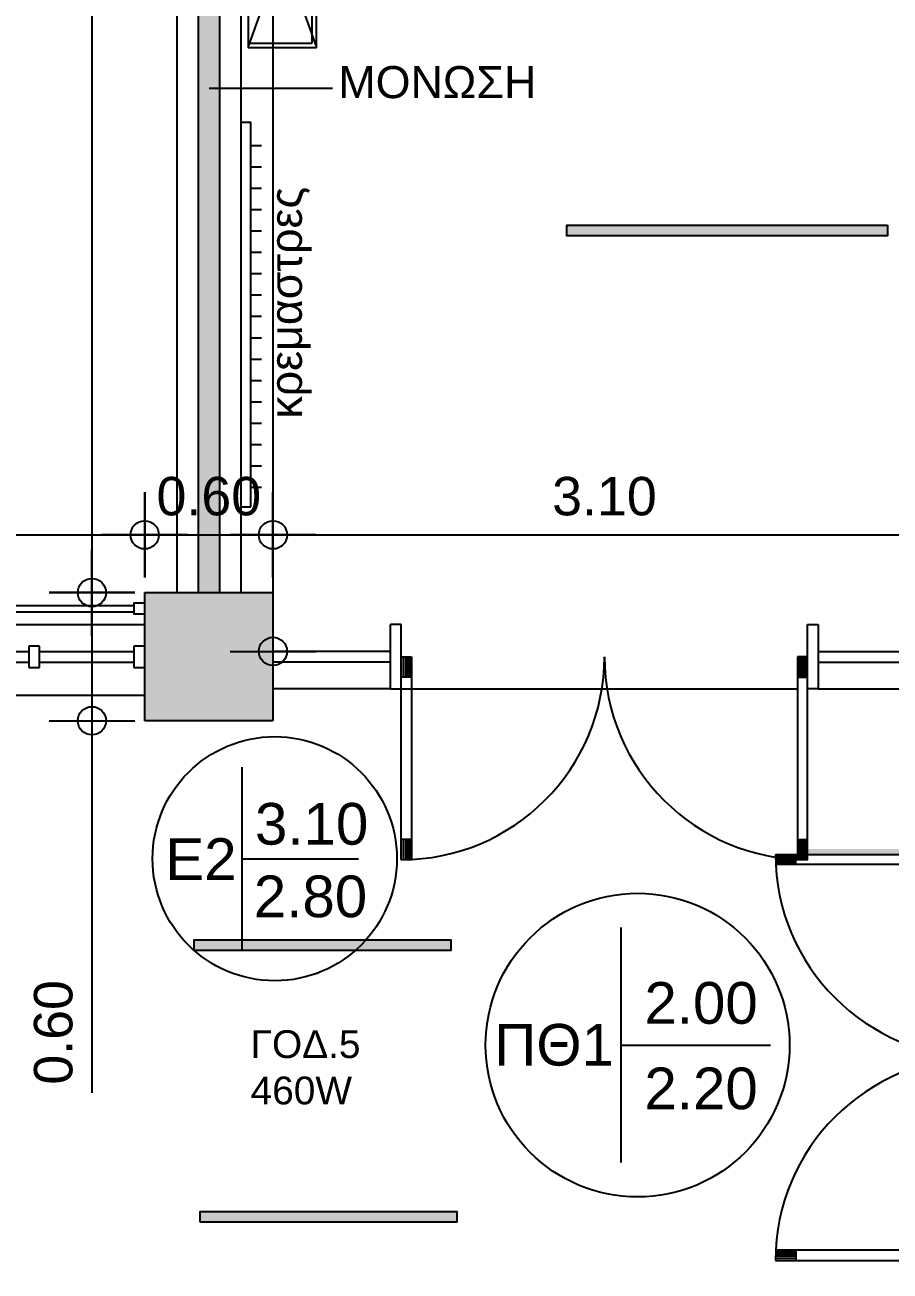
# Model space of a CAD drawing. Header units: metres. Extents: x -11 to 85, y -301 to 135.
# Drawn here: x 35.81 to 39.86, y 30.57 to 36.4 of the extents above; entities that cross this region are included whole.
import ezdxf
from ezdxf.enums import TextEntityAlignment as Align

# ---------------------------------------------------------------- set-up
doc = ezdxf.new("R2010")
doc.units = ezdxf.units.M
doc.header["$LTSCALE"] = 0.036
doc.header["$PDMODE"] = 2
for name, color, linetype in [('arxitek corofos', 252, 'Continuous'), ('DIMBLK', 252, 'Continuous'), ('Epipla', 252, 'Continuous'), ('hatch color', 252, 'Continuous'), ('HLEK_FL001_SYMBOLS', 230, 'Continuous'), ('Parathira', 252, 'Continuous')]:
    doc.layers.add(name, color=color, linetype=linetype)
doc.styles.add('COMU-N', font='arial.ttf')
doc.styles.get("Standard").update_dxf_attribs({"font": 'arial.ttf'})
doc.dimstyles.new('CADWDOT', dxfattribs={"dimscale": 0.1, "dimtxt": 1.8, "dimasz": 0.08, "dimexe": 2, "dimexo": 0, "dimgap": 0.09, "dimtad": 0, "dimrnd": 0.001, "dimzin": 0, "dimdsep": 46, "dimtxsty": 'Standard', "dimblk1": 'ARTDIM', "dimblk2": 'ARTDIM', "dimsah": 1, "dimcen": 0.09, "dimdle": 0.05, "dimse1": 1, "dimse2": 1, "dimadec": 0, "dimazin": 0, "dimtfac": 1, "dimtmove": 0, "dimatfit": 3, "dimldrblk": 'ARTDIM', "dimfxl": 2, "dimtvp": 0.9999, "dimtolj": 1, "dimtzin": 0, "dimarcsym": 0})

# ---------------------------------------------------------------- blocks, each defined once
blk = doc.blocks.new('ARTDIM')
at = {"layer": 'DIMBLK'}
for p, q in [((0, -24.9975), (0, 24.9975)), ((-24.9975, 0), (24.9975, 0))]:
    blk.add_line(p, q, dxfattribs=at)
blk.add_circle((0, 0), 8.25, dxfattribs=at)
blk = doc.blocks.new('*D465')
at = {"layer": 'arxitek corofos', "color": 0, "lineweight": -2}
blk.add_line((33.3817, 34.0176), (36.3657, 34.0176), dxfattribs=at)
at = {"layer": 'Defpoints', "color": 0, "transparency": 16777216}
for p in [(36.3737, 34.0176), (33.3737, 33.7474), (36.3737, 33.7474)]:
    blk.add_point(p, dxfattribs=at)
at = {"layer": 'arxitek corofos', "color": 0, "lineweight": -2, "xscale": 0.008, "yscale": 0.008, "zscale": 0.008, "rotation": 180}
blk.add_blockref('ARTDIM', (33.3737, 34.0176), dxfattribs=at)
at = {"layer": 'arxitek corofos', "color": 0, "lineweight": -2, "xscale": 0.008, "yscale": 0.008, "zscale": 0.008}
blk.add_blockref('ARTDIM', (36.3737, 34.0176), dxfattribs=at)
at = {"layer": 'arxitek corofos', "color": 0, "insert": (34.8737, 34.1976), "char_height": 0.18, "attachment_point": 5}
blk.add_mtext('\\A1;3.00', dxfattribs=at)
blk = doc.blocks.new('*D466')
at = {"layer": 'arxitek corofos', "color": 0, "lineweight": -2}
blk.add_line((36.3817, 34.0176), (36.9657, 34.0176), dxfattribs=at)
at = {"layer": 'Defpoints', "color": 0, "transparency": 16777216}
for p in [(36.9737, 34.0176), (36.3737, 33.7474), (36.9737, 33.7474)]:
    blk.add_point(p, dxfattribs=at)
at = {"layer": 'arxitek corofos', "color": 0, "lineweight": -2, "xscale": 0.008, "yscale": 0.008, "zscale": 0.008, "rotation": 180}
blk.add_blockref('ARTDIM', (36.3737, 34.0176), dxfattribs=at)
at = {"layer": 'arxitek corofos', "color": 0, "lineweight": -2, "xscale": 0.008, "yscale": 0.008, "zscale": 0.008}
blk.add_blockref('ARTDIM', (36.9737, 34.0176), dxfattribs=at)
at = {"layer": 'arxitek corofos', "color": 0, "insert": (36.6737, 34.1976), "char_height": 0.18, "attachment_point": 5}
blk.add_mtext('\\A1;0.60', dxfattribs=at)
blk = doc.blocks.new('*D467')
at = {"layer": 'arxitek corofos', "color": 0, "lineweight": -2}
blk.add_line((36.9817, 34.0176), (40.0657, 34.0176), dxfattribs=at)
at = {"layer": 'Defpoints', "color": 0, "transparency": 16777216}
for p in [(40.0737, 34.0176), (36.9737, 33.7474), (40.0737, 33.7474)]:
    blk.add_point(p, dxfattribs=at)
at = {"layer": 'arxitek corofos', "color": 0, "lineweight": -2, "xscale": 0.008, "yscale": 0.008, "zscale": 0.008, "rotation": 180}
blk.add_blockref('ARTDIM', (36.9737, 34.0176), dxfattribs=at)
at = {"layer": 'arxitek corofos', "color": 0, "lineweight": -2, "xscale": 0.008, "yscale": 0.008, "zscale": 0.008}
blk.add_blockref('ARTDIM', (40.0737, 34.0176), dxfattribs=at)
at = {"layer": 'arxitek corofos', "color": 0, "insert": (38.5237, 34.1976), "char_height": 0.18, "attachment_point": 5}
blk.add_mtext('\\A1;3.10', dxfattribs=at)
blk = doc.blocks.new('*D485')
at = {"layer": 'arxitek corofos', "color": 0, "lineweight": -2}
blk.add_line((36.1271, 43.5394), (36.1271, 33.7554), dxfattribs=at)
at = {"layer": 'Defpoints', "color": 0, "transparency": 16777216}
for p in [(36.4737, 43.5474), (36.1271, 33.7474), (36.4737, 33.7474)]:
    blk.add_point(p, dxfattribs=at)
at = {"layer": 'arxitek corofos', "color": 0, "lineweight": -2, "xscale": 0.008, "yscale": 0.008, "zscale": 0.008}
for p, rotation in [((36.1271, 43.5474), 90), ((36.1271, 33.7474), 270)]:
    blk.add_blockref('ARTDIM', p, dxfattribs=dict(at, rotation=rotation))
at = {"layer": 'arxitek corofos', "color": 0, "insert": (35.9471, 38.6474), "char_height": 0.18, "attachment_point": 5, "rotation": 90}
blk.add_mtext('\\A1;9.80', dxfattribs=at)
blk = doc.blocks.new('*D486')
at = {"layer": 'arxitek corofos', "color": 0, "lineweight": -2}
for p, q in [((36.1271, 33.7394), (36.1271, 33.1554)), ((36.1271, 33.1474), (36.1271, 31.4061))]:
    blk.add_line(p, q, dxfattribs=at)
at = {"layer": 'Defpoints', "color": 0, "transparency": 16777216}
for p in [(36.3749, 33.7474), (36.1271, 33.1474), (36.3749, 33.1474)]:
    blk.add_point(p, dxfattribs=at)
at = {"layer": 'arxitek corofos', "color": 0, "lineweight": -2, "xscale": 0.008, "yscale": 0.008, "zscale": 0.008}
for p, rotation in [((36.1271, 33.7474), 90), ((36.1271, 33.1474), 270)]:
    blk.add_blockref('ARTDIM', p, dxfattribs=dict(at, rotation=rotation))
at = {"layer": 'arxitek corofos', "color": 0, "insert": (35.9471, 31.6894), "char_height": 0.18, "attachment_point": 5, "rotation": 90}
blk.add_mtext('\\A1;0.60', dxfattribs=at)
blk = doc.blocks.new('A$C7D430525')
at = {"layer": 'Parathira'}
for p, q in [((0, 0), (3, 0)), ((0, -0.1), (0, -0.2)), ((0.05, -0.1), (0, -0.1)), ((0.05, -0.2), (0.05, -0.1)), ((0.4917, -0.1), (0.4917, -0.2)), ((0.5417, -0.1), (0.4917, -0.1)), ((0.5417, -0.2), (0.5417, -0.1)), ((0.9833, -0.1), (0.9833, -0.2)), ((1.0333, -0.1), (0.9833, -0.1)), ((1.0333, -0.2), (1.0333, -0.1)), ((1.475, -0.1), (1.475, -0.2)), ((1.525, -0.1), (1.475, -0.1)), ((1.525, -0.2), (1.525, -0.1)), ((1.9667, -0.1), (1.9667, -0.2)), ((2.0167, -0.1), (1.9667, -0.1)), ((2.0167, -0.2), (2.0167, -0.1)), ((2.4583, -0.1), (2.4583, -0.2)), ((2.5083, -0.1), (2.4583, -0.1)), ((2.5083, -0.2), (2.5083, -0.1)), ((2.95, -0.1), (2.95, -0.2)), ((3, -0.1), (2.95, -0.1)), ((3, -0.2), (3, -0.1)), ((0.05, -0.125), (0.4917, -0.125)), ((0.5417, -0.125), (0.9833, -0.125)), ((1.0333, -0.125), (1.475, -0.125)), ((1.525, -0.125), (1.9667, -0.125)), ((2.0167, -0.125), (2.4583, -0.125)), ((2.5083, -0.125), (2.95, -0.125)), ((0, -0.2), (0.05, -0.2)), ((0.05, -0.175), (0.4917, -0.175)), ((0.4917, -0.2), (0.5417, -0.2)), ((0.5417, -0.175), (0.9833, -0.175)), ((0.9833, -0.2), (1.0333, -0.2)), ((1.0333, -0.175), (1.475, -0.175)), ((1.475, -0.2), (1.525, -0.2)), ((1.525, -0.175), (1.9667, -0.175)), ((1.9667, -0.2), (2.0167, -0.2)), ((2.0167, -0.175), (2.4583, -0.175)), ((2.4583, -0.2), (2.5083, -0.2)), ((2.5083, -0.175), (2.95, -0.175)), ((2.95, -0.2), (3, -0.2)), ((0, -0.33), (3, -0.33))]:
    blk.add_line(p, q, dxfattribs=at)
blk = doc.blocks.new('b3')
at = {"layer": 'Epipla'}
for p, q in [((-23.079, 40.1889), (-22.759, 41.0889)), ((-23.079, 41.0889), (-22.759, 40.1889)), ((-22.759, 41.0889), (-23.079, 41.0889)), ((-23.079, 41.0889), (-23.079, 40.1889)), ((-22.779, 41.0689), (-23.079, 41.0689)), ((-22.779, 40.2089), (-22.779, 41.0689)), ((-22.759, 40.1889), (-22.759, 41.0889)), ((-23.079, 40.2089), (-22.779, 40.2089)), ((-23.079, 39.2889), (-22.759, 40.1889)), ((-23.079, 40.1889), (-22.759, 39.2889)), ((-22.759, 40.1889), (-23.079, 40.1889)), ((-23.079, 40.1889), (-23.079, 39.2889)), ((-23.079, 40.1889), (-22.759, 40.1889)), ((-22.759, 39.2889), (-22.759, 40.1889)), ((-22.779, 40.1689), (-23.079, 40.1689)), ((-22.779, 39.3089), (-22.779, 40.1689)), ((-23.079, 39.3089), (-22.779, 39.3089)), ((-23.079, 38.3889), (-22.759, 39.2889)), ((-23.079, 39.2889), (-22.759, 38.3889)), ((-22.759, 39.2889), (-23.079, 39.2889)), ((-23.079, 39.2889), (-23.079, 38.3889)), ((-23.079, 39.2889), (-22.759, 39.2889)), ((-22.779, 39.2689), (-23.079, 39.2689)), ((-22.779, 38.4089), (-22.779, 39.2689)), ((-22.759, 38.3889), (-22.759, 39.2889)), ((-23.079, 38.4089), (-22.779, 38.4089)), ((-23.079, 37.4889), (-22.759, 38.3889)), ((-23.079, 38.3889), (-22.759, 37.4889)), ((-22.759, 38.3889), (-23.079, 38.3889)), ((-23.079, 38.3889), (-23.079, 37.4889)), ((-23.079, 38.3889), (-22.759, 38.3889)), ((-22.759, 37.4889), (-22.759, 38.3889)), ((-22.779, 38.3689), (-23.079, 38.3689)), ((-22.779, 37.5089), (-22.779, 38.3689)), ((-23.079, 37.5089), (-22.779, 37.5089)), ((-23.079, 37.4889), (-22.759, 37.4889))]:
    blk.add_line(p, q, dxfattribs=at)
blk = doc.blocks.new('A$C2D7A4D3C')
at = {"layer": 'Epipla'}
for p, q in [((0.05, 0.37), (2.95, 0.37)), ((0.05, 0.34), (2.95, 0.34))]:
    blk.add_line(p, q, dxfattribs=at)
for points in [[(0, 0.33), (0, 0.38), (0.05, 0.38), (0.05, 0.33)], [(3, 0.33), (3, 0.38), (2.95, 0.38), (2.95, 0.33)]]:
    blk.add_lwpolyline(points, close=True, dxfattribs=at)
blk = doc.blocks.new('A$C0F035EE8')
at = {"layer": 'Parathira'}
for p, q in [((-0.3, 0), (-0.3, -0.05)), ((0, -0.05), (0, 0)), ((-1.1, -0.05), (-0.15, -0.05)), ((-1.005, -0.0975), (-1.005, -0.05)), ((-0.3, -0.05), (0, -0.05)), ((-0.245, -0.0975), (-0.245, -0.05)), ((-0.15, -0.05), (-0.15, -0.0975)), ((-1.005, -0.0595), (-1.1, -0.0595)), ((-1.005, -0.069), (-1.0998, -0.069)), ((-1.005, -0.0785), (-1.0996, -0.0785)), ((-1.005, -0.088), (-1.0992, -0.088)), ((-0.15, -0.0975), (-1.0988, -0.0975)), ((-0.15, -0.0595), (-0.245, -0.0595)), ((-0.15, -0.069), (-0.245, -0.069)), ((-0.15, -0.0785), (-0.245, -0.0785)), ((-0.15, -0.088), (-0.245, -0.088)), ((-1.005, -1.9215), (-1.0996, -1.9215)), ((-1.005, -1.912), (-1.0992, -1.912)), ((-0.15, -1.9025), (-1.0988, -1.9025)), ((-1.005, -1.9025), (-1.005, -1.95)), ((-0.245, -1.9025), (-0.245, -1.95)), ((-0.15, -1.912), (-0.245, -1.912)), ((-0.15, -1.9215), (-0.245, -1.9215)), ((-0.15, -1.95), (-0.15, -1.9025)), ((-1.005, -1.9405), (-1.1, -1.9405)), ((-1.1, -1.95), (-0.15, -1.95)), ((-1.005, -1.931), (-1.0998, -1.931)), ((-0.3, -2), (-0.3, -1.95)), ((-0.3, -1.95), (0, -1.95)), ((-0.15, -1.931), (-0.245, -1.931)), ((-0.15, -1.9405), (-0.245, -1.9405)), ((0, -1.95), (0, -2))]:
    blk.add_line(p, q, dxfattribs=at)
for centre, start, end in [((-0.15, -0.05), 180, 270), ((-0.15, -1.95), 90, 180)]:
    blk.add_arc(centre, 0.95, start, end, dxfattribs=at)
blk = doc.blocks.new('*D1875')
at = {"layer": 'Defpoints', "color": 0, "transparency": 16777216}
for p in [(37.1737, 44.2474), (36.9737, 33.4724), (37.1737, 33.4724)]:
    blk.add_point(p, dxfattribs=at)
at = {"layer": 'HLEK_FL001_SYMBOLS', "color": 0, "lineweight": -2, "transparency": 16777216}
blk.add_line((36.9737, 44.2394), (36.9737, 33.4804), dxfattribs=at)
at = {"layer": 'HLEK_FL001_SYMBOLS', "color": 0, "lineweight": -2, "transparency": 16777216, "xscale": 0.008, "yscale": 0.008, "zscale": 0.008}
for p, rotation in [((36.9737, 44.2474), 90), ((36.9737, 33.4724), 270)]:
    blk.add_blockref('ARTDIM', p, dxfattribs=dict(at, rotation=rotation))
at = {"layer": 'HLEK_FL001_SYMBOLS', "color": 0, "transparency": 16777216, "insert": (36.7899, 38.8599), "char_height": 0.18, "attachment_point": 5, "rotation": 90}
blk.add_mtext('\\A1;10.78', dxfattribs=at)
blk = doc.blocks.new('lampes fthorismou 120')
at = {"layer": 'hatch color'}
blk.add_hatch(color=181, dxfattribs=at).paths.add_polyline_path([(84.1811, -99.2639), (84.1811, -99.2139), (85.3811, -99.2139), (85.3811, -99.2639)])
at = {"layer": 'HLEK_FL001_SYMBOLS'}
blk.add_lwpolyline([(84.1811, -99.2639), (84.1811, -99.2139), (85.3811, -99.2139), (85.3811, -99.2639)], close=True, dxfattribs=at)
blk = doc.blocks.new('lampes fthorismou 150')
at = {"layer": 'hatch color'}
blk.add_hatch(color=181, dxfattribs=at).paths.add_polyline_path([(5.4867, 4.6415), (5.4867, 4.6915), (6.9867, 4.6915), (6.9867, 4.6415)])
at = {"layer": 'HLEK_FL001_SYMBOLS'}
blk.add_lwpolyline([(5.4867, 4.6415), (5.4867, 4.6915), (6.9867, 4.6915), (6.9867, 4.6415)], close=True, dxfattribs=at)

msp = doc.modelspace()

# ---------------------------------------------------------------- hatches: boundary and pattern name
at = {"layer": 'arxitek corofos'}
for points in [[(36.7237, 43.5474), (36.6237, 43.5474), (36.6237, 33.7474), (36.7237, 33.7474)], [(36.9737, 33.7474), (36.3737, 33.7474), (36.3737, 33.1474), (36.9737, 33.1474)]]:
    msp.add_hatch(color=256, dxfattribs=at).paths.add_polyline_path(points)
h = msp.add_hatch(color=256, dxfattribs=at)
h.paths.add_polyline_path([(39.6737, 32.5474), (39.4737, 32.5474), (39.4737, 32.5224), (39.6737, 32.5224)])
h.paths.add_polyline_path([(39.9737, 32.5474), (39.6737, 32.5474), (39.6737, 32.5224), (39.9737, 32.5224)])
h.paths.add_polyline_path([(40.1237, 32.5474), (39.9737, 32.5474), (39.9737, 32.5224), (40.1237, 32.5224)])

# ---------------------------------------------------------------- linework, layer by layer
for p, q in [((36.5237, 43.5474), (36.5237, 33.7474)), ((36.6237, 43.5474), (36.6237, 33.7474)), ((36.7237, 43.5474), (36.7237, 33.7474)), ((36.8237, 43.5474), (36.8237, 33.7474)), ((36.6748, 36.1076), (37.2521, 36.1076)), ((36.8694, 35.8403), (36.9194, 35.8403)), ((36.8694, 35.7403), (36.9194, 35.7403)), ((36.8694, 35.6403), (36.9194, 35.6403)), ((36.8694, 35.5403), (36.9194, 35.5403)), ((36.8694, 35.4403), (36.9194, 35.4403)), ((36.8694, 35.3403), (36.9194, 35.3403)), ((36.8694, 35.2403), (36.9194, 35.2403)), ((36.8694, 35.1403), (36.9194, 35.1403)), ((36.8694, 35.0403), (36.9194, 35.0403)), ((36.8694, 34.9403), (36.9194, 34.9403)), ((36.8694, 34.8403), (36.9194, 34.8403)), ((36.8694, 34.7403), (36.9194, 34.7403)), ((36.8694, 34.6403), (36.9194, 34.6403)), ((36.8694, 34.5403), (36.9194, 34.5403)), ((36.8694, 34.4403), (36.9194, 34.4403)), ((36.8694, 34.3403), (36.9194, 34.3403)), ((36.8694, 34.3403), (36.9194, 34.3403)), ((36.8694, 34.2403), (36.9194, 34.2403)), ((36.8694, 34.2403), (36.9194, 34.2403)), ((36.3737, 33.7474), (36.9737, 33.7474)), ((36.3737, 33.1474), (36.3737, 33.7474)), ((36.9737, 33.7474), (36.9737, 33.1474)), ((37.5237, 33.2974), (37.5237, 33.5974)), ((37.5737, 33.5974), (37.5237, 33.5974)), ((37.5737, 33.2974), (37.5737, 33.5974)), ((39.4737, 33.2974), (39.4737, 33.5974)), ((39.4737, 33.5974), (39.5237, 33.5974)), ((39.5237, 33.5974), (39.5237, 33.2974)), ((37.5237, 33.4724), (36.9737, 33.4724)), ((37.5237, 33.4224), (36.9737, 33.4224)), ((37.5737, 32.4974), (37.5737, 33.4474)), ((37.5737, 33.4474), (37.6212, 33.4474)), ((37.5832, 33.4474), (37.5832, 33.3524)), ((37.5927, 33.4474), (37.5927, 33.3524)), ((37.6022, 33.4474), (37.6022, 33.3524)), ((37.6117, 33.4474), (37.6117, 33.3524)), ((37.6212, 33.4474), (37.6212, 32.4985)), ((39.4737, 33.4474), (39.4262, 33.4474)), ((39.4262, 33.4474), (39.4262, 32.4985)), ((39.4357, 33.4474), (39.4357, 33.3524)), ((39.4452, 33.4474), (39.4452, 33.3524)), ((39.4547, 33.4474), (39.4547, 33.3524)), ((39.4642, 33.4474), (39.4642, 33.3524)), ((39.4737, 32.4974), (39.4737, 33.4474)), ((39.5237, 33.4724), (40.0737, 33.4724)), ((39.5237, 33.4224), (40.0737, 33.4224)), ((37.6212, 33.3524), (37.5737, 33.3524)), ((39.4262, 33.3524), (39.4737, 33.3524)), ((37.5237, 33.2974), (36.9737, 33.2974)), ((37.5237, 33.2974), (39.4237, 33.2974)), ((37.5237, 33.2974), (37.5737, 33.2974)), ((39.5237, 33.2974), (39.4737, 33.2974)), ((39.5237, 33.2974), (40.0737, 33.2974)), ((36.9737, 33.1474), (36.3737, 33.1474)), ((36.8281, 32.9311), (36.8281, 32.0731)), ((37.6212, 32.5924), (37.5737, 32.5924)), ((37.5832, 32.5924), (37.5832, 32.4974)), ((37.5927, 32.5924), (37.5927, 32.4975)), ((37.6022, 32.5924), (37.6022, 32.4978)), ((37.6117, 32.5924), (37.6117, 32.4981)), ((39.4262, 32.5924), (39.4737, 32.5924)), ((39.4357, 32.5924), (39.4357, 32.4981)), ((39.4452, 32.5924), (39.4452, 32.4978)), ((39.4547, 32.5924), (39.4547, 32.4975)), ((39.4642, 32.5924), (39.4642, 32.4974)), ((36.8281, 32.5021), (37.3741, 32.5021)), ((38.6006, 32.1798), (38.6006, 31.0798)), ((38.6006, 31.6298), (39.3006, 31.6298))]:
    msp.add_line(p, q, dxfattribs=at)
msp.add_lwpolyline([(36.8694, 34.149), (36.8694, 35.9476), (36.8237, 35.9476), (36.8237, 34.149)], close=True, dxfattribs=at)
for centre, radius in [((36.9819, 32.5021), 0.5712), ((38.6787, 31.6298), 0.7105)]:
    msp.add_circle(centre, radius, dxfattribs=at)
for centre, start, end in [((37.5737, 33.4474), 270, 0), ((39.4737, 33.4474), 180, 270)]:
    msp.add_arc(centre, 0.95, start, end, dxfattribs=at)

# ---------------------------------------------------------------- block references
for name, p in [('b3', (59.9359, -1.1911)), ('A$C2D7A4D3C', (33.3737, 33.3174)), ('A$C7D430525', (33.3737, 33.5974))]:
    msp.add_blockref(name, p, dxfattribs=at)
at = {"layer": 'arxitek corofos', "extrusion": (0, 0, -1), "xscale": -1, "zscale": -1}
msp.add_blockref('A$C0F035EE8', (-40.4237, 32.5724), dxfattribs=at)
at = {"layer": 'HLEK_FL001_SYMBOLS', "rotation": 180}
msp.add_blockref('lampes fthorismou 150', (45.3338, 40.1082), dxfattribs=at)
at = {"layer": 'HLEK_FL001_SYMBOLS'}
for p in [(-47.5763, 131.337), (-47.5475, 130.0655)]:
    msp.add_blockref('lampes fthorismou 120', p, dxfattribs=at)

# ---------------------------------------------------------------- texts
at = {"layer": 'arxitek corofos', "style": 'COMU-N'}
for s, height, p in [('ΜΟΝΩΣΗ', 0.15, (37.2793, 36.0613)), ('3.10', 0.195, (36.8894, 32.5679)), ('E2', 0.195, (36.4703, 32.4028)), ('2.80', 0.195, (36.8841, 32.2285))]:
    msp.add_text(s, height=height, dxfattribs=at).set_placement(p)
msp.add_text('κρεμαστρες', height=0.15, rotation=90, dxfattribs=at).set_placement((37.1088, 34.5611))
for tag, text, p in [('2.00', '0.90', (38.9756, 31.7298)), ('ΠΘ1', '2.20', (38.2883, 31.5338)), ('2.20', '2.20', (38.9756, 31.3298))]:
    msp.add_attdef(tag, text=text, height=0.195, dxfattribs=at).set_placement(p, align=Align.CENTER)
at = {"layer": 'HLEK_FL001_SYMBOLS', "insert": (36.869, 31.6993), "char_height": 0.13, "attachment_point": 1, "style": 'COMU-N'}
msp.add_mtext_dynamic_manual_height_columns('ΓΟΔ.5\\P460W', width=0.419537, gutter_width=0.65, heights=[0], dxfattribs=at)

# ---------------------------------------------------------------- dimensions: what is measured, and where the dimension line sits
at = {"layer": 'arxitek corofos'}
dim = msp.add_linear_dim(base=(36.1271, 33.7474), p1=(36.4737, 43.5474), p2=(36.4737, 33.7474), angle=90, dimstyle='CADWDOT', dxfattribs=at)
dim.commit()
dim.dimension.update_dxf_attribs({"geometry": '*D485', "text_midpoint": (35.9471, 38.6474)})
for base, p1, p2, picture, middle in [((36.3737, 34.0176), (33.3737, 33.7474), (36.3737, 33.7474), '*D465', (34.8737, 34.1976)), ((40.0737, 34.0176), (36.9737, 33.7474), (40.0737, 33.7474), '*D467', (38.5237, 34.1976))]:
    dim = msp.add_linear_dim(base=base, p1=p1, p2=p2, dimstyle='CADWDOT', dxfattribs=at)
    dim.commit()
    dim.dimension.update_dxf_attribs({"geometry": picture, "text_midpoint": middle})
dim = msp.add_linear_dim(base=(36.9737, 34.0176), p1=(36.3737, 33.7474), p2=(36.9737, 33.7474), dimstyle='CADWDOT', dxfattribs=at)
dim.commit()
dim.dimension.update_dxf_attribs({"geometry": '*D466', "text_midpoint": (36.6737, 34.0176), "dimtype": 160})
dim = msp.add_linear_dim(base=(36.1271, 33.1474), p1=(36.3749, 33.7474), p2=(36.3749, 33.1474), angle=90, dimstyle='CADWDOT', dxfattribs=at)
dim.commit()
dim.dimension.update_dxf_attribs({"geometry": '*D486', "text_midpoint": (36.1271, 31.6894), "dimtype": 160})
at = {"layer": 'HLEK_FL001_SYMBOLS'}
dim = msp.add_linear_dim(base=(36.9737147888, 33.4723554963), p1=(37.1737147888, 44.2473554963), p2=(37.1737147888, 33.4723554963), angle=90, dimstyle='CADWDOT', override={"dimfxl": 0.18}, dxfattribs=at)
dim.commit()
dim.dimension.update_dxf_attribs({"geometry": '*D1875', "text_midpoint": (36.7899268938, 38.8598554963)})

doc.saveas('drawing.dxf')
